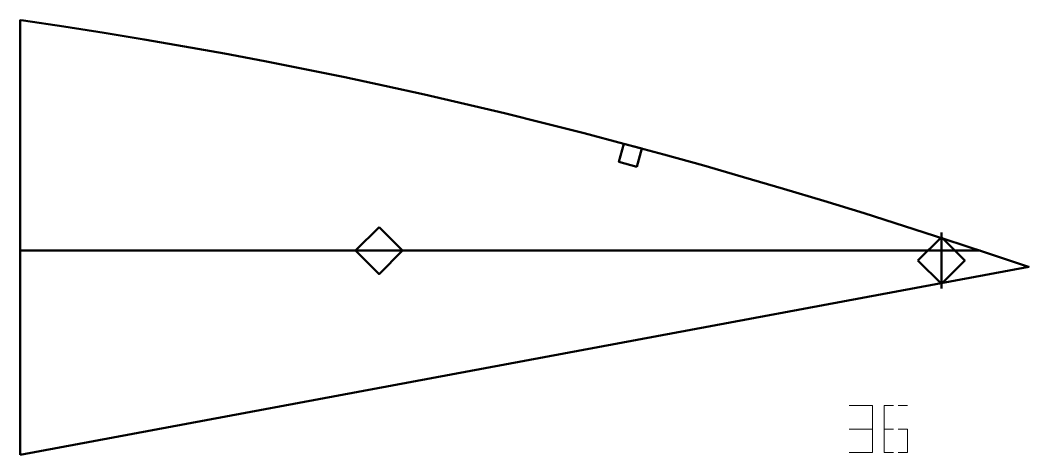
# Model space of a CAD drawing. Header units: metres. Extents: x 441 to 656, y 156 to 249.
import ezdxf

# ---------------------------------------------------------------- set-up
doc = ezdxf.new("R2010")
doc.units = ezdxf.units.M
doc.layers.add('Layer', color=1, linetype='Continuous', lineweight=50)
doc.layers.add('NumLabel', color=1, linetype='Continuous', lineweight=15)

msp = doc.modelspace()

# ---------------------------------------------------------------- linework, layer by layer
at = {"layer": 'Layer', "color": 7}
for p, q in [((637.23, 191.89), (637.23, 203.89)), ((637.23, 193.07), (637.23, 202.7)), ((440.56, 200), (645.5, 200)), ((511.18, 200), (523.18, 200))]:
    msp.add_line(p, q, dxfattribs=at)
at = {"layer": 'Layer'}
for points in [[(440.56, 156.46), (655.89, 196.55), (655.89, 196.55), (655.42, 196.71), (646.68, 199.62), (637.98, 202.46), (629.33, 205.24), (620.71, 207.95), (612.12, 210.59), (603.55, 213.17), (595.01, 215.68), (586.48, 218.12), (577.96, 220.49), (569.45, 222.79), (560.95, 225.02), (552.44, 227.18), (543.93, 229.28), (535.42, 231.3), (526.91, 233.26), (518.38, 235.15), (509.85, 236.97), (501.31, 238.72), (492.76, 240.4), (484.2, 242.01), (475.64, 243.55), (467.06, 245.03), (458.48, 246.43), (449.88, 247.76), (441.28, 249.03), (440.56, 249.13), (440.56, 156.46)], [(572.23, 217.89), (568.37, 218.94), (569.42, 222.8), (573.28, 221.76), (572.23, 217.89)], [(517.18, 205), (522.18, 200), (517.18, 195), (512.18, 200), (517.18, 205)], [(632.23, 197.89), (637.23, 202.89), (642.23, 197.89), (637.23, 192.89), (632.23, 197.89)]]:
    msp.add_lwpolyline(points, close=True, dxfattribs=at)
at = {"layer": 'NumLabel', "color": 1}
for points in [[(617.51, 166.94), (622.51, 166.94), (622.51, 161.94), (617.51, 161.94), (622.51, 161.94), (622.51, 156.94), (617.51, 156.94)], [(627.01, 166.94), (625.01, 166.94), (625.01, 156.94), (627.01, 156.94)], [(630.01, 166.94), (628.01, 166.94)], [(627.01, 161.94), (625.01, 161.94)], [(628.01, 156.94), (630.01, 156.94), (630.01, 161.94), (628.01, 161.94)]]:
    msp.add_lwpolyline(points, dxfattribs=at)

doc.saveas('drawing.dxf')
